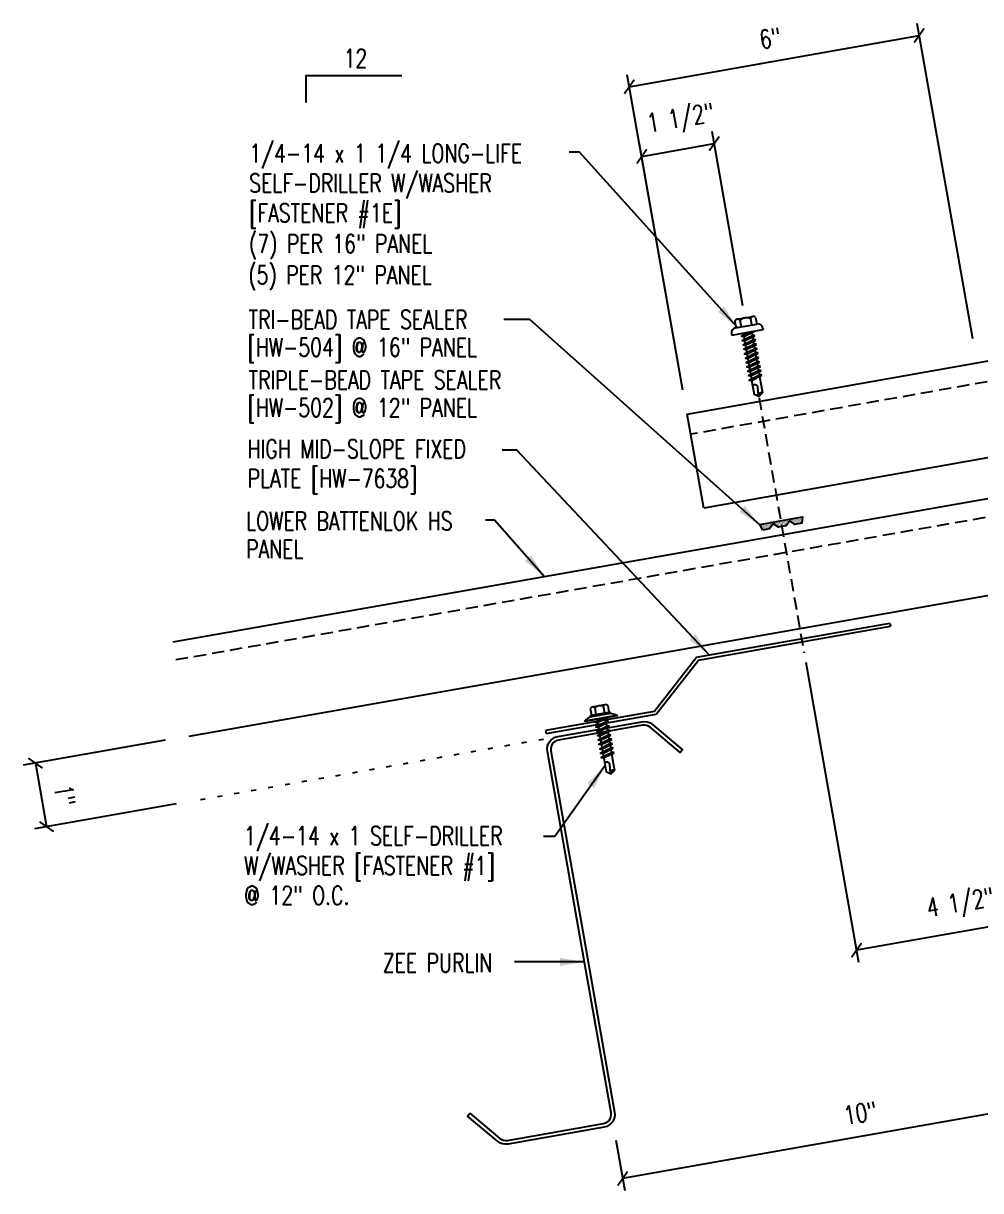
# Model space of a CAD drawing. Header units: inches. Extents: x -2.4 to 46.7, y 1.6 to 42.5.
# Drawn here: x -1.68 to 17.82, y 1.56 to 25.34 of the extents above; entities that cross this region are included whole.
import ezdxf
from ezdxf.enums import TextEntityAlignment as Align

# ---------------------------------------------------------------- set-up
doc = ezdxf.new("R2010")
doc.units = ezdxf.units.IN
doc.header["$MEASUREMENT"] = 0
for name, pattern in [('DASH2', [0.1875, 0.125, -0.0625]), ('DOT', [0.25, 0, -0.25]), ('HIDDEN2', [0.1875, 0.125, -0.0625])]:
    doc.linetypes.add(name, pattern=pattern)
for name, color, linetype in [('DIM', 2, 'Continuous'), ('FASTENER', 9, 'Continuous'), ('GRID', 9, 'Continuous'), ('MARK', 1, 'Continuous'), ('PANEL', 11, 'Continuous'), ('STLA', 10, 'Continuous'), ('TAPE', 8, 'Continuous'), ('TEXT', 2, 'Continuous')]:
    doc.layers.add(name, color=color, linetype=linetype)
doc.styles.add('TEXT', font='SIMPLEX', dxfattribs={"width": 0.75, "height": 6})
doc.styles.add('TEXT1', font='ROMANS.shx', dxfattribs={"width": 0.75, "height": 0.375})
doc.dimstyles.new('DETAIL', dxfattribs={"dimscale": 4, "dimtxt": 0.375, "dimasz": 0.0625, "dimexe": 0.0625, "dimexo": 0.125, "dimgap": 0.0625, "dimtad": 1, "dimdec": 4, "dimzin": 3, "dimdsep": 46, "dimlunit": 4, "dimtxsty": 'TEXT1', "dimblk": 'ARCHTICK', "dimcen": 0.0625, "dimclrd": 7, "dimclre": 7, "dimclrt": 2, "dimadec": 0, "dimazin": 0, "dimtfac": 0.59375, "dimtdec": 4, "dimtmove": 0, "dimatfit": 3, "dimfxl": 0, "dimfrac": 2, "dimtolj": 1, "dimtzin": 3, "dimarcsym": 0})
doc.dimstyles.new('DETAIL$7', dxfattribs={"dimscale": 4, "dimtxt": 6, "dimasz": 0.125, "dimexe": 0.0625, "dimexo": 0.125, "dimgap": 0.0625, "dimtad": 1, "dimdec": 5, "dimzin": 3, "dimdsep": 46, "dimlunit": 4, "dimtxsty": 'TEXT', "dimblk": 'ARCHTICK', "dimcen": 0.0625, "dimclrd": 7, "dimclre": 7, "dimclrt": 2, "dimadec": 0, "dimazin": 0, "dimtfac": 0.666667, "dimtdec": 5, "dimtmove": 0, "dimatfit": 3, "dimfxl": 0, "dimfrac": 2, "dimtolj": 1, "dimtzin": 3, "dimarcsym": 0})

# ---------------------------------------------------------------- blocks, each defined once
blk = doc.blocks.new('_ArchTick')
at = {"color": 0, "linetype": 'ByBlock', "const_width": 0.15}
blk.add_lwpolyline([(-0.5, -0.5), (0.5, 0.5)], dxfattribs=at)
blk = doc.blocks.new('*D9')
at = {"layer": 'DEFPOINTS', "color": 0}
for p in [(18.604, 13.595), (14.172, 12.814), (15.294, 6.453)]:
    blk.add_point(p, dxfattribs=at)
at = {"layer": 'DIM', "color": 7, "lineweight": -2}
for p, q in [((18.691, 13.103), (19.769, 6.988)), ((14.259, 12.321), (15.337, 6.207)), ((19.725, 7.235), (15.294, 6.453))]:
    blk.add_line(p, q, dxfattribs=at)
at = {"layer": 'DIM', "color": 7, "lineweight": -2, "xscale": 0.25, "yscale": 0.25, "zscale": 0.25}
for p, rotation in [((19.725, 7.235), 10.00000000000028), ((15.294, 6.453), 190.0000000000003)]:
    blk.add_blockref('_ArchTick', p, dxfattribs=dict(at, rotation=rotation))
at = {"layer": 'DIM', "color": 2, "insert": (17.416, 7.371), "char_height": 0.375, "attachment_point": 5, "rotation": 10, "style": 'TEXT1'}
blk.add_mtext('\\A1;4 1/2"', dxfattribs=at)
blk = doc.blocks.new('*D10')
at = {"layer": 'DEFPOINTS', "color": 0}
for p in [(16.571, 25.09), (17.753, 18.419), (11.845, 17.373)]:
    blk.add_point(p, dxfattribs=at)
at = {"layer": 'DIM', "color": 7, "lineweight": -2}
for p, q in [((17.666, 18.911), (16.528, 25.336)), ((10.663, 24.044), (16.571, 25.09)), ((11.758, 17.865), (10.62, 24.29))]:
    blk.add_line(p, q, dxfattribs=at)
at = {"layer": 'DIM', "color": 7, "lineweight": -2, "xscale": 0.25, "yscale": 0.25, "zscale": 0.25}
for p, rotation in [((16.571, 25.09), 10.04325831607526), ((10.663, 24.044), 190.0432583160753)]:
    blk.add_blockref('_ArchTick', p, dxfattribs=dict(at, rotation=rotation))
at = {"layer": 'DIM', "color": 2, "insert": (13.535, 25.033), "char_height": 0.375, "attachment_point": 5, "rotation": 10.0433, "style": 'TEXT1'}
blk.add_mtext('\\A1;6"', dxfattribs=at)
blk = doc.blocks.new('*D11')
at = {"layer": 'DEFPOINTS', "color": 0}
for p in [(1.698, 10.817), (1.926, 9.523), (-1.209, 8.97)]:
    blk.add_point(p, dxfattribs=at)
at = {"layer": 'DIM', "color": 7, "lineweight": -2}
for p, q in [((1.205, 10.73), (-1.684, 10.221)), ((-1.437, 10.264), (-1.209, 8.97)), ((1.434, 9.436), (-1.455, 8.927))]:
    blk.add_line(p, q, dxfattribs=at)
at = {"layer": 'DIM', "color": 7, "lineweight": -2, "xscale": 0.25, "yscale": 0.25, "zscale": 0.25}
for p, rotation in [((-1.437, 10.264), 99.99999999999892), ((-1.209, 8.97), 279.9999999999989)]:
    blk.add_blockref('_ArchTick', p, dxfattribs=dict(at, rotation=rotation))
at = {"layer": 'DIM', "color": 2, "insert": (-0.841, 9.608), "char_height": 0.375, "attachment_point": 5, "rotation": 280, "style": 'TEXT1'}
blk.add_mtext('\\A1;1"', dxfattribs=at)
blk = doc.blocks.new('*X2')
at = {"color": 0}
for p, q in [((-0.434, 0.135), (-0.434, 0.135)), ((-0.434, 0.123), (-0.434, 0.123)), ((-0.422, 0.141), (-0.422, 0.141)), ((-0.422, 0.129), (-0.422, 0.129)), ((-0.422, 0.117), (-0.422, 0.117)), ((-0.422, 0.105), (-0.422, 0.105)), ((-0.422, 0.094), (-0.422, 0.094)), ((-0.422, 0.082), (-0.422, 0.082)), ((-0.41, 0.135), (-0.41, 0.135)), ((-0.41, 0.123), (-0.41, 0.123)), ((-0.41, 0.111), (-0.41, 0.111)), ((-0.41, 0.1), (-0.41, 0.1)), ((-0.41, 0.088), (-0.41, 0.088)), ((-0.41, 0.076), (-0.41, 0.076)), ((-0.41, 0.064), (-0.41, 0.064)), ((-0.41, 0.053), (-0.41, 0.053)), ((-0.41, 0.041), (-0.41, 0.041)), ((-0.398, 0.141), (-0.398, 0.141)), ((-0.398, 0.129), (-0.398, 0.129)), ((-0.398, 0.117), (-0.398, 0.117)), ((-0.398, 0.105), (-0.398, 0.105)), ((-0.398, 0.094), (-0.398, 0.094)), ((-0.398, 0.082), (-0.398, 0.082)), ((-0.398, 0.07), (-0.398, 0.07)), ((-0.398, 0.059), (-0.398, 0.059)), ((-0.398, 0.047), (-0.398, 0.047)), ((-0.398, 0.035), (-0.398, 0.035)), ((-0.398, 0.023), (-0.398, 0.023)), ((-0.387, 0.135), (-0.387, 0.135)), ((-0.387, 0.123), (-0.387, 0.123)), ((-0.387, 0.111), (-0.387, 0.111)), ((-0.387, 0.1), (-0.387, 0.1)), ((-0.387, 0.088), (-0.387, 0.088)), ((-0.387, 0.076), (-0.387, 0.076)), ((-0.387, 0.064), (-0.387, 0.064)), ((-0.387, 0.053), (-0.387, 0.053)), ((-0.387, 0.041), (-0.387, 0.041)), ((-0.387, 0.029), (-0.387, 0.029)), ((-0.375, 0.141), (-0.375, 0.141)), ((-0.375, 0.129), (-0.375, 0.129)), ((-0.375, 0.117), (-0.375, 0.117)), ((-0.375, 0.105), (-0.375, 0.105)), ((-0.375, 0.094), (-0.375, 0.094)), ((-0.375, 0.082), (-0.375, 0.082)), ((-0.375, 0.07), (-0.375, 0.07)), ((-0.375, 0.059), (-0.375, 0.059)), ((-0.375, 0.047), (-0.375, 0.047)), ((-0.375, 0.035), (-0.375, 0.035)), ((-0.375, 0.023), (-0.375, 0.023)), ((-0.363, 0.135), (-0.363, 0.135)), ((-0.363, 0.123), (-0.363, 0.123)), ((-0.363, 0.111), (-0.363, 0.111)), ((-0.363, 0.1), (-0.363, 0.1)), ((-0.363, 0.088), (-0.363, 0.088)), ((-0.363, 0.076), (-0.363, 0.076)), ((-0.363, 0.064), (-0.363, 0.064)), ((-0.363, 0.053), (-0.363, 0.053)), ((-0.363, 0.041), (-0.363, 0.041)), ((-0.363, 0.029), (-0.363, 0.029)), ((-0.352, 0.141), (-0.352, 0.141)), ((-0.352, 0.129), (-0.352, 0.129)), ((-0.352, 0.117), (-0.352, 0.117)), ((-0.352, 0.105), (-0.352, 0.105)), ((-0.352, 0.094), (-0.352, 0.094)), ((-0.352, 0.082), (-0.352, 0.082)), ((-0.352, 0.07), (-0.352, 0.07)), ((-0.352, 0.059), (-0.352, 0.059)), ((-0.352, 0.047), (-0.352, 0.047)), ((-0.352, 0.035), (-0.352, 0.035)), ((-0.352, 0.023), (-0.352, 0.023)), ((-0.34, 0.135), (-0.34, 0.135)), ((-0.34, 0.123), (-0.34, 0.123)), ((-0.34, 0.111), (-0.34, 0.111)), ((-0.34, 0.1), (-0.34, 0.1)), ((-0.34, 0.088), (-0.34, 0.088)), ((-0.34, 0.076), (-0.34, 0.076)), ((-0.34, 0.064), (-0.34, 0.064)), ((-0.34, 0.053), (-0.34, 0.053)), ((-0.34, 0.041), (-0.34, 0.041)), ((-0.34, 0.029), (-0.34, 0.029)), ((-0.328, 0.141), (-0.328, 0.141)), ((-0.328, 0.129), (-0.328, 0.129)), ((-0.328, 0.117), (-0.328, 0.117)), ((-0.328, 0.105), (-0.328, 0.105)), ((-0.328, 0.094), (-0.328, 0.094)), ((-0.328, 0.082), (-0.328, 0.082)), ((-0.328, 0.07), (-0.328, 0.07)), ((-0.328, 0.059), (-0.328, 0.059)), ((-0.328, 0.047), (-0.328, 0.047)), ((-0.328, 0.035), (-0.328, 0.035)), ((-0.328, 0.023), (-0.328, 0.023)), ((-0.316, 0.135), (-0.316, 0.135)), ((-0.316, 0.123), (-0.316, 0.123)), ((-0.316, 0.111), (-0.316, 0.111)), ((-0.316, 0.1), (-0.316, 0.1)), ((-0.316, 0.088), (-0.316, 0.088)), ((-0.316, 0.076), (-0.316, 0.076)), ((-0.316, 0.064), (-0.316, 0.064)), ((-0.316, 0.053), (-0.316, 0.053)), ((-0.316, 0.041), (-0.316, 0.041)), ((-0.316, 0.029), (-0.316, 0.029)), ((-0.305, 0.141), (-0.305, 0.141)), ((-0.305, 0.129), (-0.305, 0.129)), ((-0.305, 0.117), (-0.305, 0.117)), ((-0.305, 0.105), (-0.305, 0.105)), ((-0.305, 0.094), (-0.305, 0.094)), ((-0.305, 0.082), (-0.305, 0.082)), ((-0.305, 0.07), (-0.305, 0.07)), ((-0.305, 0.059), (-0.305, 0.059)), ((-0.305, 0.047), (-0.305, 0.047)), ((-0.305, 0.035), (-0.305, 0.035)), ((-0.305, 0.023), (-0.305, 0.023)), ((-0.293, 0.135), (-0.293, 0.135)), ((-0.293, 0.123), (-0.293, 0.123)), ((-0.293, 0.111), (-0.293, 0.111)), ((-0.293, 0.1), (-0.293, 0.1)), ((-0.293, 0.088), (-0.293, 0.088)), ((-0.293, 0.076), (-0.293, 0.076)), ((-0.293, 0.064), (-0.293, 0.064)), ((-0.293, 0.053), (-0.293, 0.053)), ((-0.293, 0.041), (-0.293, 0.041)), ((-0.293, 0.029), (-0.293, 0.029)), ((-0.281, 0.141), (-0.281, 0.141)), ((-0.281, 0.129), (-0.281, 0.129)), ((-0.281, 0.117), (-0.281, 0.117)), ((-0.281, 0.105), (-0.281, 0.105)), ((-0.281, 0.094), (-0.281, 0.094)), ((-0.281, 0.082), (-0.281, 0.082)), ((-0.281, 0.07), (-0.281, 0.07)), ((-0.281, 0.059), (-0.281, 0.059)), ((-0.281, 0.047), (-0.281, 0.047)), ((-0.281, 0.035), (-0.281, 0.035)), ((-0.281, 0.023), (-0.281, 0.023)), ((-0.27, 0.135), (-0.27, 0.135)), ((-0.27, 0.123), (-0.27, 0.123)), ((-0.27, 0.111), (-0.27, 0.111)), ((-0.27, 0.1), (-0.27, 0.1)), ((-0.27, 0.088), (-0.27, 0.088)), ((-0.27, 0.076), (-0.27, 0.076)), ((-0.27, 0.064), (-0.27, 0.064)), ((-0.27, 0.053), (-0.27, 0.053)), ((-0.27, 0.041), (-0.27, 0.041)), ((-0.27, 0.029), (-0.27, 0.029)), ((-0.258, 0.141), (-0.258, 0.141)), ((-0.258, 0.129), (-0.258, 0.129)), ((-0.258, 0.117), (-0.258, 0.117)), ((-0.258, 0.105), (-0.258, 0.105)), ((-0.258, 0.094), (-0.258, 0.094)), ((-0.258, 0.082), (-0.258, 0.082)), ((-0.258, 0.07), (-0.258, 0.07)), ((-0.258, 0.059), (-0.258, 0.059)), ((-0.258, 0.047), (-0.258, 0.047)), ((-0.258, 0.035), (-0.258, 0.035)), ((-0.258, 0.023), (-0.258, 0.023)), ((-0.246, 0.135), (-0.246, 0.135)), ((-0.246, 0.123), (-0.246, 0.123)), ((-0.246, 0.111), (-0.246, 0.111)), ((-0.246, 0.1), (-0.246, 0.1)), ((-0.246, 0.088), (-0.246, 0.088)), ((-0.246, 0.076), (-0.246, 0.076)), ((-0.246, 0.064), (-0.246, 0.064)), ((-0.246, 0.053), (-0.246, 0.053)), ((-0.246, 0.041), (-0.246, 0.041)), ((-0.234, 0.141), (-0.234, 0.141)), ((-0.234, 0.129), (-0.234, 0.129)), ((-0.234, 0.117), (-0.234, 0.117)), ((-0.234, 0.105), (-0.234, 0.105)), ((-0.234, 0.094), (-0.234, 0.094)), ((-0.234, 0.082), (-0.234, 0.082)), ((-0.234, 0.07), (-0.234, 0.07)), ((-0.234, 0.059), (-0.234, 0.059)), ((-0.234, 0.047), (-0.234, 0.047)), ((-0.223, 0.135), (-0.223, 0.135)), ((-0.223, 0.123), (-0.223, 0.123)), ((-0.223, 0.111), (-0.223, 0.111)), ((-0.223, 0.1), (-0.223, 0.1)), ((-0.223, 0.088), (-0.223, 0.088)), ((-0.223, 0.076), (-0.223, 0.076)), ((-0.223, 0.064), (-0.223, 0.064)), ((-0.211, 0.141), (-0.211, 0.141)), ((-0.211, 0.129), (-0.211, 0.129)), ((-0.211, 0.117), (-0.211, 0.117)), ((-0.211, 0.105), (-0.211, 0.105)), ((-0.211, 0.094), (-0.211, 0.094)), ((-0.211, 0.082), (-0.211, 0.082)), ((-0.211, 0.07), (-0.211, 0.07)), ((-0.199, 0.135), (-0.199, 0.135)), ((-0.199, 0.123), (-0.199, 0.123)), ((-0.199, 0.111), (-0.199, 0.111)), ((-0.199, 0.1), (-0.199, 0.1)), ((-0.199, 0.088), (-0.199, 0.088)), ((-0.188, 0.141), (-0.188, 0.141)), ((-0.188, 0.129), (-0.188, 0.129)), ((-0.188, 0.117), (-0.188, 0.117)), ((-0.188, 0.105), (-0.188, 0.105)), ((-0.188, 0.094), (-0.188, 0.094)), ((-0.176, 0.135), (-0.176, 0.135)), ((-0.176, 0.123), (-0.176, 0.123)), ((-0.176, 0.111), (-0.176, 0.111)), ((-0.164, 0.141), (-0.164, 0.141)), ((-0.164, 0.129), (-0.164, 0.129)), ((-0.164, 0.117), (-0.164, 0.117)), ((-0.164, 0.105), (-0.164, 0.105)), ((-0.152, 0.135), (-0.152, 0.135)), ((-0.152, 0.123), (-0.152, 0.123)), ((-0.152, 0.111), (-0.152, 0.111)), ((-0.152, 0.1), (-0.152, 0.1)), ((-0.141, 0.141), (-0.141, 0.141)), ((-0.141, 0.129), (-0.141, 0.129)), ((-0.141, 0.117), (-0.141, 0.117)), ((-0.141, 0.105), (-0.141, 0.105)), ((-0.141, 0.094), (-0.141, 0.094)), ((-0.141, 0.082), (-0.141, 0.082)), ((-0.129, 0.135), (-0.129, 0.135)), ((-0.129, 0.123), (-0.129, 0.123)), ((-0.129, 0.111), (-0.129, 0.111)), ((-0.129, 0.1), (-0.129, 0.1)), ((-0.129, 0.088), (-0.129, 0.088)), ((-0.129, 0.076), (-0.129, 0.076)), ((-0.117, 0.141), (-0.117, 0.141)), ((-0.117, 0.129), (-0.117, 0.129)), ((-0.117, 0.117), (-0.117, 0.117)), ((-0.117, 0.105), (-0.117, 0.105)), ((-0.117, 0.094), (-0.117, 0.094)), ((-0.117, 0.082), (-0.117, 0.082)), ((-0.117, 0.07), (-0.117, 0.07)), ((-0.117, 0.059), (-0.117, 0.059)), ((-0.105, 0.135), (-0.105, 0.135)), ((-0.105, 0.123), (-0.105, 0.123)), ((-0.105, 0.111), (-0.105, 0.111)), ((-0.105, 0.1), (-0.105, 0.1)), ((-0.105, 0.088), (-0.105, 0.088)), ((-0.105, 0.076), (-0.105, 0.076)), ((-0.105, 0.064), (-0.105, 0.064)), ((-0.105, 0.053), (-0.105, 0.053)), ((-0.094, 0.141), (-0.094, 0.141)), ((-0.094, 0.129), (-0.094, 0.129)), ((-0.094, 0.117), (-0.094, 0.117)), ((-0.094, 0.105), (-0.094, 0.105)), ((-0.094, 0.094), (-0.094, 0.094)), ((-0.094, 0.082), (-0.094, 0.082)), ((-0.094, 0.07), (-0.094, 0.07)), ((-0.094, 0.059), (-0.094, 0.059)), ((-0.094, 0.047), (-0.094, 0.047)), ((-0.094, 0.035), (-0.094, 0.035)), ((-0.082, 0.135), (-0.082, 0.135)), ((-0.082, 0.123), (-0.082, 0.123)), ((-0.082, 0.111), (-0.082, 0.111)), ((-0.082, 0.1), (-0.082, 0.1)), ((-0.082, 0.088), (-0.082, 0.088)), ((-0.082, 0.076), (-0.082, 0.076)), ((-0.082, 0.064), (-0.082, 0.064)), ((-0.082, 0.053), (-0.082, 0.053)), ((-0.082, 0.041), (-0.082, 0.041)), ((-0.082, 0.029), (-0.082, 0.029)), ((-0.07, 0.141), (-0.07, 0.141)), ((-0.07, 0.129), (-0.07, 0.129)), ((-0.07, 0.117), (-0.07, 0.117)), ((-0.07, 0.105), (-0.07, 0.105)), ((-0.07, 0.094), (-0.07, 0.094)), ((-0.07, 0.082), (-0.07, 0.082)), ((-0.07, 0.07), (-0.07, 0.07)), ((-0.07, 0.059), (-0.07, 0.059)), ((-0.07, 0.047), (-0.07, 0.047)), ((-0.07, 0.035), (-0.07, 0.035)), ((-0.07, 0.023), (-0.07, 0.023)), ((-0.059, 0.135), (-0.059, 0.135)), ((-0.059, 0.123), (-0.059, 0.123)), ((-0.059, 0.111), (-0.059, 0.111)), ((-0.059, 0.1), (-0.059, 0.1)), ((-0.059, 0.088), (-0.059, 0.088)), ((-0.059, 0.076), (-0.059, 0.076)), ((-0.059, 0.064), (-0.059, 0.064)), ((-0.059, 0.053), (-0.059, 0.053)), ((-0.059, 0.041), (-0.059, 0.041)), ((-0.059, 0.029), (-0.059, 0.029)), ((-0.047, 0.141), (-0.047, 0.141)), ((-0.047, 0.129), (-0.047, 0.129)), ((-0.047, 0.117), (-0.047, 0.117)), ((-0.047, 0.105), (-0.047, 0.105)), ((-0.047, 0.094), (-0.047, 0.094)), ((-0.047, 0.082), (-0.047, 0.082)), ((-0.047, 0.07), (-0.047, 0.07)), ((-0.047, 0.059), (-0.047, 0.059)), ((-0.047, 0.047), (-0.047, 0.047)), ((-0.047, 0.035), (-0.047, 0.035)), ((-0.047, 0.023), (-0.047, 0.023)), ((-0.035, 0.135), (-0.035, 0.135)), ((-0.035, 0.123), (-0.035, 0.123)), ((-0.035, 0.111), (-0.035, 0.111)), ((-0.035, 0.1), (-0.035, 0.1)), ((-0.035, 0.088), (-0.035, 0.088)), ((-0.035, 0.076), (-0.035, 0.076)), ((-0.035, 0.064), (-0.035, 0.064)), ((-0.035, 0.053), (-0.035, 0.053)), ((-0.035, 0.041), (-0.035, 0.041)), ((-0.035, 0.029), (-0.035, 0.029)), ((-0.023, 0.141), (-0.023, 0.141)), ((-0.023, 0.129), (-0.023, 0.129)), ((-0.023, 0.117), (-0.023, 0.117)), ((-0.023, 0.105), (-0.023, 0.105)), ((-0.023, 0.094), (-0.023, 0.094)), ((-0.023, 0.082), (-0.023, 0.082)), ((-0.023, 0.07), (-0.023, 0.07)), ((-0.023, 0.059), (-0.023, 0.059)), ((-0.023, 0.047), (-0.023, 0.047)), ((-0.023, 0.035), (-0.023, 0.035)), ((-0.023, 0.023), (-0.023, 0.023)), ((-0.012, 0.135), (-0.012, 0.135)), ((-0.012, 0.123), (-0.012, 0.123)), ((-0.012, 0.111), (-0.012, 0.111)), ((-0.012, 0.1), (-0.012, 0.1)), ((-0.012, 0.088), (-0.012, 0.088)), ((-0.012, 0.076), (-0.012, 0.076)), ((-0.012, 0.064), (-0.012, 0.064)), ((-0.012, 0.053), (-0.012, 0.053)), ((-0.012, 0.041), (-0.012, 0.041)), ((-0.012, 0.029), (-0.012, 0.029)), ((0, 0.141), (0, 0.141)), ((0, 0.129), (0, 0.129)), ((0, 0.117), (0, 0.117)), ((0, 0.105), (0, 0.105)), ((0, 0.094), (0, 0.094)), ((0, 0.082), (0, 0.082)), ((0, 0.07), (0, 0.07)), ((0, 0.059), (0, 0.059)), ((0, 0.047), (0, 0.047)), ((0, 0.035), (0, 0.035)), ((0, 0.023), (0, 0.023)), ((0.012, 0.135), (0.012, 0.135)), ((0.012, 0.123), (0.012, 0.123)), ((0.012, 0.111), (0.012, 0.111)), ((0.012, 0.1), (0.012, 0.1)), ((0.012, 0.088), (0.012, 0.088)), ((0.012, 0.076), (0.012, 0.076)), ((0.012, 0.064), (0.012, 0.064)), ((0.012, 0.053), (0.012, 0.053)), ((0.012, 0.041), (0.012, 0.041)), ((0.012, 0.029), (0.012, 0.029)), ((0.023, 0.141), (0.023, 0.141)), ((0.023, 0.129), (0.023, 0.129)), ((0.023, 0.117), (0.023, 0.117)), ((0.023, 0.105), (0.023, 0.105)), ((0.023, 0.094), (0.023, 0.094)), ((0.023, 0.082), (0.023, 0.082)), ((0.023, 0.07), (0.023, 0.07)), ((0.023, 0.059), (0.023, 0.059)), ((0.023, 0.047), (0.023, 0.047)), ((0.023, 0.035), (0.023, 0.035)), ((0.023, 0.023), (0.023, 0.023)), ((0.035, 0.135), (0.035, 0.135)), ((0.035, 0.123), (0.035, 0.123)), ((0.035, 0.111), (0.035, 0.111)), ((0.035, 0.1), (0.035, 0.1)), ((0.035, 0.088), (0.035, 0.088)), ((0.035, 0.076), (0.035, 0.076)), ((0.035, 0.064), (0.035, 0.064)), ((0.035, 0.053), (0.035, 0.053)), ((0.035, 0.041), (0.035, 0.041)), ((0.035, 0.029), (0.035, 0.029)), ((0.047, 0.141), (0.047, 0.141)), ((0.047, 0.129), (0.047, 0.129)), ((0.047, 0.117), (0.047, 0.117)), ((0.047, 0.105), (0.047, 0.105)), ((0.047, 0.094), (0.047, 0.094)), ((0.047, 0.082), (0.047, 0.082)), ((0.047, 0.07), (0.047, 0.07)), ((0.047, 0.059), (0.047, 0.059)), ((0.047, 0.047), (0.047, 0.047)), ((0.047, 0.035), (0.047, 0.035)), ((0.047, 0.023), (0.047, 0.023)), ((0.059, 0.135), (0.059, 0.135)), ((0.059, 0.123), (0.059, 0.123)), ((0.059, 0.111), (0.059, 0.111)), ((0.059, 0.1), (0.059, 0.1)), ((0.059, 0.088), (0.059, 0.088)), ((0.059, 0.076), (0.059, 0.076)), ((0.059, 0.064), (0.059, 0.064)), ((0.059, 0.053), (0.059, 0.053)), ((0.059, 0.041), (0.059, 0.041)), ((0.059, 0.029), (0.059, 0.029)), ((0.07, 0.141), (0.07, 0.141)), ((0.07, 0.129), (0.07, 0.129)), ((0.07, 0.117), (0.07, 0.117)), ((0.07, 0.105), (0.07, 0.105)), ((0.07, 0.094), (0.07, 0.094)), ((0.07, 0.082), (0.07, 0.082)), ((0.07, 0.07), (0.07, 0.07)), ((0.07, 0.059), (0.07, 0.059)), ((0.07, 0.047), (0.07, 0.047)), ((0.07, 0.035), (0.07, 0.035)), ((0.07, 0.023), (0.07, 0.023)), ((0.082, 0.135), (0.082, 0.135)), ((0.082, 0.123), (0.082, 0.123)), ((0.082, 0.111), (0.082, 0.111)), ((0.082, 0.1), (0.082, 0.1)), ((0.082, 0.088), (0.082, 0.088)), ((0.082, 0.076), (0.082, 0.076)), ((0.082, 0.064), (0.082, 0.064)), ((0.082, 0.053), (0.082, 0.053)), ((0.082, 0.041), (0.082, 0.041)), ((0.082, 0.029), (0.082, 0.029)), ((0.094, 0.141), (0.094, 0.141)), ((0.094, 0.129), (0.094, 0.129)), ((0.094, 0.117), (0.094, 0.117)), ((0.094, 0.105), (0.094, 0.105)), ((0.094, 0.094), (0.094, 0.094)), ((0.094, 0.082), (0.094, 0.082)), ((0.094, 0.07), (0.094, 0.07)), ((0.094, 0.059), (0.094, 0.059)), ((0.094, 0.047), (0.094, 0.047)), ((0.094, 0.035), (0.094, 0.035)), ((0.105, 0.135), (0.105, 0.135)), ((0.105, 0.123), (0.105, 0.123)), ((0.105, 0.111), (0.105, 0.111)), ((0.105, 0.1), (0.105, 0.1)), ((0.105, 0.088), (0.105, 0.088)), ((0.105, 0.076), (0.105, 0.076)), ((0.105, 0.064), (0.105, 0.064)), ((0.105, 0.053), (0.105, 0.053)), ((0.117, 0.141), (0.117, 0.141)), ((0.117, 0.129), (0.117, 0.129)), ((0.117, 0.117), (0.117, 0.117)), ((0.117, 0.105), (0.117, 0.105)), ((0.117, 0.094), (0.117, 0.094)), ((0.117, 0.082), (0.117, 0.082)), ((0.117, 0.07), (0.117, 0.07)), ((0.117, 0.059), (0.117, 0.059)), ((0.129, 0.135), (0.129, 0.135)), ((0.129, 0.123), (0.129, 0.123)), ((0.129, 0.111), (0.129, 0.111)), ((0.129, 0.1), (0.129, 0.1)), ((0.129, 0.088), (0.129, 0.088)), ((0.129, 0.076), (0.129, 0.076)), ((0.141, 0.141), (0.141, 0.141)), ((0.141, 0.129), (0.141, 0.129)), ((0.141, 0.117), (0.141, 0.117)), ((0.141, 0.105), (0.141, 0.105)), ((0.141, 0.094), (0.141, 0.094)), ((0.141, 0.082), (0.141, 0.082)), ((0.152, 0.135), (0.152, 0.135)), ((0.152, 0.123), (0.152, 0.123)), ((0.152, 0.111), (0.152, 0.111)), ((0.152, 0.1), (0.152, 0.1)), ((0.164, 0.141), (0.164, 0.141)), ((0.164, 0.129), (0.164, 0.129)), ((0.164, 0.117), (0.164, 0.117)), ((0.164, 0.105), (0.164, 0.105)), ((0.176, 0.135), (0.176, 0.135)), ((0.176, 0.123), (0.176, 0.123)), ((0.176, 0.111), (0.176, 0.111)), ((0.188, 0.141), (0.188, 0.141)), ((0.188, 0.129), (0.188, 0.129)), ((0.188, 0.117), (0.188, 0.117)), ((0.188, 0.105), (0.188, 0.105)), ((0.188, 0.094), (0.188, 0.094)), ((0.199, 0.135), (0.199, 0.135)), ((0.199, 0.123), (0.199, 0.123)), ((0.199, 0.111), (0.199, 0.111)), ((0.199, 0.1), (0.199, 0.1)), ((0.199, 0.088), (0.199, 0.088)), ((0.211, 0.141), (0.211, 0.141)), ((0.211, 0.129), (0.211, 0.129)), ((0.211, 0.117), (0.211, 0.117)), ((0.211, 0.105), (0.211, 0.105)), ((0.211, 0.094), (0.211, 0.094)), ((0.211, 0.082), (0.211, 0.082)), ((0.211, 0.07), (0.211, 0.07)), ((0.223, 0.135), (0.223, 0.135)), ((0.223, 0.123), (0.223, 0.123)), ((0.223, 0.111), (0.223, 0.111)), ((0.223, 0.1), (0.223, 0.1)), ((0.223, 0.088), (0.223, 0.088)), ((0.223, 0.076), (0.223, 0.076)), ((0.223, 0.064), (0.223, 0.064)), ((0.234, 0.141), (0.234, 0.141)), ((0.234, 0.129), (0.234, 0.129)), ((0.234, 0.117), (0.234, 0.117)), ((0.234, 0.105), (0.234, 0.105)), ((0.234, 0.094), (0.234, 0.094)), ((0.234, 0.082), (0.234, 0.082)), ((0.234, 0.07), (0.234, 0.07)), ((0.234, 0.059), (0.234, 0.059)), ((0.234, 0.047), (0.234, 0.047)), ((0.246, 0.135), (0.246, 0.135)), ((0.246, 0.123), (0.246, 0.123)), ((0.246, 0.111), (0.246, 0.111)), ((0.246, 0.1), (0.246, 0.1)), ((0.246, 0.088), (0.246, 0.088)), ((0.246, 0.076), (0.246, 0.076)), ((0.246, 0.064), (0.246, 0.064)), ((0.246, 0.053), (0.246, 0.053)), ((0.246, 0.041), (0.246, 0.041)), ((0.258, 0.141), (0.258, 0.141)), ((0.258, 0.129), (0.258, 0.129)), ((0.258, 0.117), (0.258, 0.117)), ((0.258, 0.105), (0.258, 0.105)), ((0.258, 0.094), (0.258, 0.094)), ((0.258, 0.082), (0.258, 0.082)), ((0.258, 0.07), (0.258, 0.07)), ((0.258, 0.059), (0.258, 0.059)), ((0.258, 0.047), (0.258, 0.047)), ((0.258, 0.035), (0.258, 0.035)), ((0.258, 0.023), (0.258, 0.023)), ((0.27, 0.135), (0.27, 0.135)), ((0.27, 0.123), (0.27, 0.123)), ((0.27, 0.111), (0.27, 0.111)), ((0.27, 0.1), (0.27, 0.1)), ((0.27, 0.088), (0.27, 0.088)), ((0.27, 0.076), (0.27, 0.076)), ((0.27, 0.064), (0.27, 0.064)), ((0.27, 0.053), (0.27, 0.053)), ((0.27, 0.041), (0.27, 0.041)), ((0.27, 0.029), (0.27, 0.029)), ((0.281, 0.141), (0.281, 0.141)), ((0.281, 0.129), (0.281, 0.129)), ((0.281, 0.117), (0.281, 0.117)), ((0.281, 0.105), (0.281, 0.105)), ((0.281, 0.094), (0.281, 0.094)), ((0.281, 0.082), (0.281, 0.082)), ((0.281, 0.07), (0.281, 0.07)), ((0.281, 0.059), (0.281, 0.059)), ((0.281, 0.047), (0.281, 0.047)), ((0.281, 0.035), (0.281, 0.035)), ((0.281, 0.023), (0.281, 0.023)), ((0.293, 0.135), (0.293, 0.135)), ((0.293, 0.123), (0.293, 0.123)), ((0.293, 0.111), (0.293, 0.111)), ((0.293, 0.1), (0.293, 0.1)), ((0.293, 0.088), (0.293, 0.088)), ((0.293, 0.076), (0.293, 0.076)), ((0.293, 0.064), (0.293, 0.064)), ((0.293, 0.053), (0.293, 0.053)), ((0.293, 0.041), (0.293, 0.041)), ((0.293, 0.029), (0.293, 0.029)), ((0.305, 0.141), (0.305, 0.141)), ((0.305, 0.129), (0.305, 0.129)), ((0.305, 0.117), (0.305, 0.117)), ((0.305, 0.105), (0.305, 0.105)), ((0.305, 0.094), (0.305, 0.094)), ((0.305, 0.082), (0.305, 0.082)), ((0.305, 0.07), (0.305, 0.07)), ((0.305, 0.059), (0.305, 0.059)), ((0.305, 0.047), (0.305, 0.047)), ((0.305, 0.035), (0.305, 0.035)), ((0.305, 0.023), (0.305, 0.023)), ((0.316, 0.135), (0.316, 0.135)), ((0.316, 0.123), (0.316, 0.123)), ((0.316, 0.111), (0.316, 0.111)), ((0.316, 0.1), (0.316, 0.1)), ((0.316, 0.088), (0.316, 0.088)), ((0.316, 0.076), (0.316, 0.076)), ((0.316, 0.064), (0.316, 0.064)), ((0.316, 0.053), (0.316, 0.053)), ((0.316, 0.041), (0.316, 0.041)), ((0.316, 0.029), (0.316, 0.029)), ((0.328, 0.141), (0.328, 0.141)), ((0.328, 0.129), (0.328, 0.129)), ((0.328, 0.117), (0.328, 0.117)), ((0.328, 0.105), (0.328, 0.105)), ((0.328, 0.094), (0.328, 0.094)), ((0.328, 0.082), (0.328, 0.082)), ((0.328, 0.07), (0.328, 0.07)), ((0.328, 0.059), (0.328, 0.059)), ((0.328, 0.047), (0.328, 0.047)), ((0.328, 0.035), (0.328, 0.035)), ((0.328, 0.023), (0.328, 0.023)), ((0.34, 0.135), (0.34, 0.135)), ((0.34, 0.123), (0.34, 0.123)), ((0.34, 0.111), (0.34, 0.111)), ((0.34, 0.1), (0.34, 0.1)), ((0.34, 0.088), (0.34, 0.088)), ((0.34, 0.076), (0.34, 0.076)), ((0.34, 0.064), (0.34, 0.064)), ((0.34, 0.053), (0.34, 0.053)), ((0.34, 0.041), (0.34, 0.041)), ((0.34, 0.029), (0.34, 0.029)), ((0.352, 0.141), (0.352, 0.141)), ((0.352, 0.129), (0.352, 0.129)), ((0.352, 0.117), (0.352, 0.117)), ((0.352, 0.105), (0.352, 0.105)), ((0.352, 0.094), (0.352, 0.094)), ((0.352, 0.082), (0.352, 0.082)), ((0.352, 0.07), (0.352, 0.07)), ((0.352, 0.059), (0.352, 0.059)), ((0.352, 0.047), (0.352, 0.047)), ((0.352, 0.035), (0.352, 0.035)), ((0.352, 0.023), (0.352, 0.023)), ((0.363, 0.135), (0.363, 0.135)), ((0.363, 0.123), (0.363, 0.123)), ((0.363, 0.111), (0.363, 0.111)), ((0.363, 0.1), (0.363, 0.1)), ((0.363, 0.088), (0.363, 0.088)), ((0.363, 0.076), (0.363, 0.076)), ((0.363, 0.064), (0.363, 0.064)), ((0.363, 0.053), (0.363, 0.053)), ((0.363, 0.041), (0.363, 0.041)), ((0.363, 0.029), (0.363, 0.029)), ((0.375, 0.141), (0.375, 0.141)), ((0.375, 0.129), (0.375, 0.129)), ((0.375, 0.117), (0.375, 0.117)), ((0.375, 0.105), (0.375, 0.105)), ((0.375, 0.094), (0.375, 0.094)), ((0.375, 0.082), (0.375, 0.082)), ((0.375, 0.07), (0.375, 0.07)), ((0.375, 0.059), (0.375, 0.059)), ((0.375, 0.047), (0.375, 0.047)), ((0.375, 0.035), (0.375, 0.035)), ((0.375, 0.023), (0.375, 0.023)), ((0.387, 0.135), (0.387, 0.135)), ((0.387, 0.123), (0.387, 0.123)), ((0.387, 0.111), (0.387, 0.111)), ((0.387, 0.1), (0.387, 0.1)), ((0.387, 0.088), (0.387, 0.088)), ((0.387, 0.076), (0.387, 0.076)), ((0.387, 0.064), (0.387, 0.064)), ((0.387, 0.053), (0.387, 0.053)), ((0.387, 0.041), (0.387, 0.041)), ((0.387, 0.029), (0.387, 0.029)), ((0.398, 0.141), (0.398, 0.141)), ((0.398, 0.129), (0.398, 0.129)), ((0.398, 0.117), (0.398, 0.117)), ((0.398, 0.105), (0.398, 0.105)), ((0.398, 0.094), (0.398, 0.094)), ((0.398, 0.082), (0.398, 0.082)), ((0.398, 0.07), (0.398, 0.07)), ((0.398, 0.059), (0.398, 0.059)), ((0.398, 0.047), (0.398, 0.047)), ((0.398, 0.035), (0.398, 0.035)), ((0.398, 0.023), (0.398, 0.023)), ((0.41, 0.135), (0.41, 0.135)), ((0.41, 0.123), (0.41, 0.123)), ((0.41, 0.111), (0.41, 0.111)), ((0.41, 0.1), (0.41, 0.1)), ((0.41, 0.088), (0.41, 0.088)), ((0.41, 0.076), (0.41, 0.076)), ((0.41, 0.064), (0.41, 0.064)), ((0.41, 0.053), (0.41, 0.053)), ((0.41, 0.041), (0.41, 0.041)), ((0.422, 0.141), (0.422, 0.141)), ((0.422, 0.129), (0.422, 0.129)), ((0.422, 0.117), (0.422, 0.117)), ((0.422, 0.105), (0.422, 0.105)), ((0.422, 0.094), (0.422, 0.094)), ((0.422, 0.082), (0.422, 0.082)), ((0.434, 0.135), (0.434, 0.135)), ((0.434, 0.123), (0.434, 0.123))]:
    blk.add_line(p, q, dxfattribs=at)
blk = doc.blocks.new('TRIBEAD')
at = {"layer": 'TAPE', "color": 9}
blk.add_lwpolyline([(-0.403, 0.018), (-0.442, 0.141), (0.442, 0.141), (0.403, 0.018), (0.26, 0.018), (0.17, 0.109), (0.079, 0.018), (0, 0.018), (-0.079, 0.018), (-0.17, 0.109), (-0.26, 0.018)], close=True, dxfattribs=at)
at = {"layer": 'TAPE', "color": 251}
blk.add_blockref('*X2', (0, 0), dxfattribs=at)
blk = doc.blocks.new('FZ7')
at = {"layer": 'FASTENER'}
for p, q in [((-0.215, 0.305), (-0.215, 0.171)), ((-0.161, 0.337), (0.161, 0.337)), ((-0.107, 0.305), (-0.107, 0.171)), ((0.107, 0.305), (0.107, 0.171)), ((0.215, 0.305), (0.215, 0.171)), ((-0.324, 0.071), (-0.324, 0.037)), ((-0.324, 0.037), (0.324, 0.037)), ((-0.224, 0.171), (0.215, 0.171)), ((-0.139, -0.016), (0.046, 0.037)), ((-0.104, -0.036), (0.139, 0.033)), ((-0.086, 0.037), (-0.086, -0.001)), ((-0.086, 0.037), (0.086, 0.037)), ((0.086, 0.037), (0.133, 0.037)), ((0.086, 0.018), (0.086, -0.042)), ((0.139, 0.033), (0.133, 0.037)), ((0.324, 0.071), (0.324, 0.037)), ((-0.104, -0.036), (-0.139, -0.016)), ((-0.139, -0.107), (0.104, -0.038)), ((-0.104, -0.127), (-0.139, -0.107)), ((-0.139, -0.198), (0.104, -0.128)), ((-0.104, -0.218), (-0.139, -0.198)), ((-0.139, -0.289), (0.104, -0.219)), ((-0.104, -0.127), (0.139, -0.058)), ((-0.104, -0.218), (0.139, -0.149)), ((-0.086, -0.031), (-0.086, -0.092)), ((-0.086, -0.122), (-0.086, -0.183)), ((-0.086, -0.213), (-0.086, -0.274)), ((0.086, -0.073), (0.086, -0.133)), ((0.086, -0.164), (0.086, -0.224)), ((0.139, -0.058), (0.104, -0.038)), ((0.139, -0.149), (0.104, -0.128)), ((0.139, -0.239), (0.104, -0.219)), ((-0.104, -0.309), (-0.139, -0.289)), ((-0.139, -0.38), (0.104, -0.31)), ((-0.104, -0.4), (-0.139, -0.38)), ((-0.139, -0.47), (0.104, -0.401)), ((-0.104, -0.491), (-0.139, -0.47)), ((-0.104, -0.309), (0.139, -0.239)), ((-0.104, -0.4), (0.139, -0.33)), ((-0.104, -0.491), (0.139, -0.421)), ((-0.086, -0.304), (-0.086, -0.364)), ((-0.086, -0.395), (-0.086, -0.455)), ((0.086, -0.255), (0.086, -0.315)), ((0.086, -0.345), (0.086, -0.406)), ((0.086, -0.436), (0.086, -0.497)), ((0.139, -0.33), (0.104, -0.31)), ((0.139, -0.421), (0.104, -0.401)), ((-0.139, -0.561), (0.104, -0.492)), ((-0.104, -0.581), (-0.139, -0.561)), ((-0.139, -0.652), (0.104, -0.583)), ((-0.104, -0.672), (-0.139, -0.652)), ((-0.139, -0.743), (0.104, -0.674)), ((-0.104, -0.581), (0.139, -0.512)), ((-0.104, -0.672), (0.139, -0.603)), ((-0.104, -0.763), (0.139, -0.694)), ((-0.086, -0.486), (-0.086, -0.546)), ((-0.086, -0.577), (-0.086, -0.637)), ((-0.086, -0.667), (-0.086, -0.728)), ((0.086, -0.527), (0.086, -0.588)), ((0.086, -0.618), (0.086, -0.679)), ((0.086, -0.709), (0.086, -0.77)), ((0.139, -0.512), (0.104, -0.492)), ((0.139, -0.603), (0.104, -0.583)), ((0.139, -0.694), (0.104, -0.674)), ((-0.104, -0.763), (-0.139, -0.743)), ((-0.139, -0.834), (0.104, -0.765)), ((-0.104, -0.854), (-0.139, -0.834)), ((-0.139, -0.925), (0.104, -0.856)), ((-0.104, -0.945), (-0.139, -0.925)), ((-0.104, -0.854), (0.139, -0.785)), ((-0.104, -0.945), (0.139, -0.876)), ((-0.086, -0.758), (-0.086, -0.819)), ((-0.086, -0.849), (-0.086, -0.91)), ((-0.086, -0.94), (-0.086, -1.232)), ((0.086, -0.8), (0.086, -0.861)), ((0.086, -0.891), (0.086, -1.232)), ((0.139, -0.785), (0.104, -0.765)), ((0.139, -0.876), (0.104, -0.856)), ((-0.002, -1.277), (0.014, -1.091)), ((0, -1.293), (-0.086, -1.232)), ((0, -1.293), (0.086, -1.232))]:
    blk.add_line(p, q, dxfattribs=at)
for centre, radius, start, end in [((-0.161, 0.274), 0.0628, 29.8754, 150.1246), ((0, 0.141), 0.196, 56.9974, 123.0026), ((0.161, 0.274), 0.0628, 29.8754, 150.1246), ((-0.224, 0.071), 0.1, 90, 180), ((0.224, 0.071), 0.1, 0, 90), ((-0.046, -1.102), 0.0615, 11.1445, 130.906), ((0.054, -1.278), 0.0563, 55.4585, 194.8454)]:
    blk.add_arc(centre, radius, start, end, dxfattribs=at)
blk = doc.blocks.new('slopl1')
at = {"layer": 'MARK', "color": 6}
blk.add_lwpolyline([(0, 0), (0, 0.1368), (0.4871, 0.1368)], dxfattribs=at)
at = {"layer": 'MARK', "color": 2, "style": 'TEXT1', "width": 0.75}
blk.add_text('12', height=0.09375, dxfattribs=at).set_placement((0.1909, 0.1779))
blk.add_attdef('SLOPL1', text='', height=0.0938, dxfattribs=at).set_placement((-0.0549, 0.0243), align=Align.RIGHT)
blk = doc.blocks.new('FD-F1e')
at = {"layer": 'TEXT', "style": 'TEXT1', "width": 0.75}
for s, p in [('1/4-14 x 1 1/4 LONG-LIFE', (0.0047, -0.0408)), ('SELF-DRILLER W/WASHER', (0.0047, -0.1926)), ('[FASTENER #1E]', (0.0047, -0.3444))]:
    blk.add_text(s, height=0.09375, dxfattribs=at).set_placement(p)
blk.add_attdef('(QUANTITY)', (0.9263, -0.3444), '', height=0.0938, dxfattribs=at)
at = {"layer": 'TEXT', "style": 'TEXT1', "flags": 1}
for tag, p in [('Color', (0.0245, -0.5337)), ('Calc', (0.0245, -0.5337)), ('Opt1', (0.0245, -0.5337)), ('Opt2', (0.0245, -0.5337)), ('Opt3', (0.0245, -0.5337)), ('Description', (0.0245, -0.5337)), ('Multiple', (0.0245, -0.5337)), ('Part', (0.0245, -0.5337)), ('Spare1', (0.0245, -0.7212)), ('Spare2', (0.0245, -0.7212)), ('Spare3', (0.0245, -0.7212)), ('Spare4', (0.0245, -0.7212)), ('Spare5', (0.0245, -0.7212)), ('Spare6', (0.0245, -0.7212)), ('Spare7', (0.0245, -0.7212)), ('Spare8', (0.0245, -0.7212)), ('Spare9', (0.0245, -0.7212)), ('Spare10', (0.0245, -0.7212))]:
    blk.add_attdef(tag, p, '', height=0.0938, dxfattribs=at)
blk = doc.blocks.new('A$C38CB5D69')
at = {"layer": 'STLA'}
for p, q in [((0.58, 6.073), (4.52, 6.767)), ((0.615, 6.015), (4.53, 6.706)), ((4.52, 6.767), (4.53, 6.706)), ((-0.283, 4.969), (0.58, 6.073)), ((-0.248, 4.911), (0.615, 6.015)), ((-0.283, 4.969), (-2.497, 4.578)), ((-2.487, 4.517), (-0.248, 4.911)), ((-2.497, 4.578), (-2.487, 4.517))]:
    blk.add_line(p, q, dxfattribs=at)
blk = doc.blocks.new('SD9')
at = {"layer": 'FASTENER'}
for p, q in [((-0.181, 0.276), (-0.181, 0.137)), ((-0.135, 0.302), (0.135, 0.302)), ((-0.089, 0.276), (-0.089, 0.137)), ((0.089, 0.276), (0.089, 0.137)), ((0.181, 0.276), (0.181, 0.137)), ((-0.217, 0.114), (-0.326, 0.059)), ((-0.326, 0.059), (-0.326, 0.049)), ((-0.326, 0.049), (0.326, 0.049)), ((-0.217, 0.114), (0.217, 0.114)), ((-0.193, 0.137), (0.193, 0.137)), ((-0.193, 0.119), (0.193, 0.119)), ((-0.181, 0.137), (0.181, 0.137)), ((-0.139, -0.016), (0.046, 0.037)), ((-0.104, -0.036), (0.139, 0.033)), ((-0.086, 0.037), (-0.086, -0.001)), ((-0.086, 0.037), (0.086, 0.037)), ((0.086, 0.037), (0.133, 0.037)), ((0.086, 0.018), (0.086, -0.042)), ((0.139, 0.033), (0.133, 0.037)), ((0.217, 0.114), (0.326, 0.059)), ((0.326, 0.059), (0.326, 0.049)), ((-0.104, -0.036), (-0.139, -0.016)), ((-0.139, -0.107), (0.104, -0.038)), ((-0.104, -0.127), (-0.139, -0.107)), ((-0.139, -0.198), (0.104, -0.128)), ((-0.104, -0.218), (-0.139, -0.198)), ((-0.139, -0.289), (0.104, -0.219)), ((-0.104, -0.127), (0.139, -0.058)), ((-0.104, -0.218), (0.139, -0.149)), ((-0.086, -0.031), (-0.086, -0.092)), ((-0.086, -0.122), (-0.086, -0.183)), ((-0.086, -0.213), (-0.086, -0.274)), ((0.086, -0.073), (0.086, -0.133)), ((0.086, -0.164), (0.086, -0.224)), ((0.139, -0.058), (0.104, -0.038)), ((0.139, -0.149), (0.104, -0.128)), ((0.139, -0.239), (0.104, -0.219)), ((-0.104, -0.309), (-0.139, -0.289)), ((-0.139, -0.38), (0.104, -0.31)), ((-0.104, -0.4), (-0.139, -0.38)), ((-0.139, -0.47), (0.104, -0.401)), ((-0.104, -0.491), (-0.139, -0.47)), ((-0.104, -0.309), (0.139, -0.239)), ((-0.104, -0.4), (0.139, -0.33)), ((-0.104, -0.491), (0.139, -0.421)), ((-0.086, -0.304), (-0.086, -0.364)), ((-0.086, -0.395), (-0.086, -0.455)), ((0.086, -0.255), (0.086, -0.315)), ((0.086, -0.345), (0.086, -0.406)), ((0.086, -0.436), (0.086, -0.497)), ((0.139, -0.33), (0.104, -0.31)), ((0.139, -0.421), (0.104, -0.401)), ((-0.139, -0.561), (0.104, -0.492)), ((-0.104, -0.581), (-0.139, -0.561)), ((-0.139, -0.652), (0.104, -0.583)), ((-0.104, -0.672), (-0.139, -0.652)), ((-0.139, -0.743), (0.104, -0.674)), ((-0.104, -0.581), (0.139, -0.512)), ((-0.104, -0.672), (0.139, -0.603)), ((-0.104, -0.763), (0.139, -0.694)), ((-0.086, -0.486), (-0.086, -0.546)), ((-0.086, -0.577), (-0.086, -0.637)), ((-0.086, -0.667), (-0.086, -0.728)), ((0.086, -0.527), (0.086, -0.588)), ((0.086, -0.618), (0.086, -0.679)), ((0.086, -0.709), (0.086, -1.05)), ((0.139, -0.512), (0.104, -0.492)), ((0.139, -0.603), (0.104, -0.583)), ((0.139, -0.694), (0.104, -0.674)), ((-0.104, -0.763), (-0.139, -0.743)), ((-0.086, -0.758), (-0.086, -1.05)), ((-0.002, -1.095), (0.014, -0.909)), ((0, -1.111), (-0.086, -1.05)), ((0, -1.111), (0.086, -1.05))]:
    blk.add_line(p, q, dxfattribs=at)
blk.add_lwpolyline([(-0.331, 0.037), (-0.331, 0.049), (0.331, 0.049), (0.331, 0.037)], close=True, dxfattribs=at)
for centre, radius, start, end in [((-0.135, 0.25), 0.0527, 29.8754, 150.1246), ((0, 0.138), 0.164, 56.9974, 123.0026), ((0.135, 0.25), 0.0527, 29.8754, 150.1246), ((-0.193, 0.128), 0.00894, 90, 270), ((0.193, 0.128), 0.00894, 270, 90), ((-0.046, -0.921), 0.0615, 11.1445, 130.906), ((0.054, -1.097), 0.0563, 55.4585, 194.8454)]:
    blk.add_arc(centre, radius, start, end, dxfattribs=at)
blk = doc.blocks.new('FD-F1')
at = {"style": 'TEXT1', "width": 0.75}
blk.add_attdef('COLOR', (0.0047, -0.4962), '', height=0.0938, dxfattribs=at)
at = {"layer": 'TEXT', "style": 'TEXT1', "width": 0.75}
for s, p in [('1/4-14 x 1 SELF-DRILLER', (0.0047, -0.0408)), ('W/WASHER [FASTENER #1]', (0.0047, -0.1926))]:
    blk.add_text(s, height=0.09375, dxfattribs=at).set_placement(p)
blk.add_attdef('(QUANTITY)', (0.0047, -0.3444), '', height=0.0938, dxfattribs=at)

msp = doc.modelspace()

# ---------------------------------------------------------------- linework, layer by layer
at = {"color": 7}
for p, q in [((20.37716, 3.5378), (10.52878, 1.80126)), ((10.39035, 2.5863), (10.57219, 1.55506))]:
    msp.add_line(p, q, dxfattribs=at)
at = {"layer": 'DIM', "color": 7}
for p, q in [((12.97853, 19.58129), (12.35235, 23.13248)), ((11.75799, 17.86512), (10.87514, 22.87201)), ((10.91856, 22.62581), (12.39577, 22.88628))]:
    msp.add_line(p, q, dxfattribs=at)
at = {"layer": 'DIM', "linetype": 'DOT'}
msp.add_line((1.92624, 9.52331), (9.3191, 10.82687), dxfattribs=at)
at = {"layer": 'GRID', "linetype": 'DASH2', "ltscale": 2}
msp.add_line((13.30733, 17.70618), (14.22471, 12.51384), dxfattribs=at)
at = {"layer": 'PANEL', "color": 8, "linetype": 'HIDDEN2', "ltscale": 2}
for p, q in [((23.49873, 19.01636), (11.91669, 16.96511)), ((1.4238, 12.37282), (18.29567, 15.34072))]:
    msp.add_line(p, q, dxfattribs=at)
at = {"layer": 'PANEL'}
for p, q in [((23.76444, 17.51405), (12.18169, 15.46219)), ((18.23275, 15.69756), (1.36088, 12.72965)), ((1.69754, 10.81708), (18.56963, 13.78703))]:
    msp.add_line(p, q, dxfattribs=at)
msp.add_lwpolyline([(12.18169, 15.46219), (11.84482, 17.37272), (23.42675, 19.42394)], dxfattribs=at)
at = {"layer": 'STLA'}
msp.add_lwpolyline([(7.41592, 3.13226), (8.02702, 2.61949, 0.22169466), (8.1801, 2.57847), (10.14039, 2.92412, 0.41421356), (10.29249, 3.14133), (9.64343, 6.82235), (8.99436, 10.50336, -0.41421356), (9.20705, 10.80711), (10.92114, 11.10935, -0.22169466), (11.13521, 11.05199), (11.74631, 10.53922), (11.69829, 10.48199), (11.08719, 10.99477, 0.22169466), (10.93411, 11.03578), (9.22002, 10.73354, 0.41421356), (9.06793, 10.51633), (9.71699, 6.83532), (10.36605, 3.1543, -0.41421356), (10.15337, 2.85056), (8.19307, 2.5049, -0.22169466), (7.979, 2.56226), (7.3679, 3.07504)], format="xyb", close=True, dxfattribs=at)

# ---------------------------------------------------------------- block references
msp.add_blockref('A$C38CB5D69', (11.45638, 6.34924))
at = {"color": 7, "xscale": 0.25, "yscale": 0.25, "zscale": 0.25, "rotation": 189.9999999999999}
msp.add_blockref('_ArchTick', (10.52878, 1.80126), dxfattribs=at)
at = {"layer": 'DIM', "color": 7, "xscale": 0.25, "yscale": 0.25, "zscale": 0.25}
for p, rotation in [((12.39577, 22.88628), 10.00000000000001), ((10.91856, 22.62581), 190)]:
    msp.add_blockref('_ArchTick', p, dxfattribs=dict(at, rotation=rotation))
at = {"layer": 'FASTENER'}
for name, p, rotation in [('FZ7', (13.0783, 19.00465), 10.00000000000001), ('SD9', (10.09527, 11.13614), 10)]:
    msp.add_blockref(name, p, dxfattribs=dict(at, rotation=rotation))
at = {"layer": 'MARK', "xscale": 4, "yscale": 4, "zscale": 4}
msp.add_blockref('slopl1', (4.07941, 23.72598), dxfattribs=at)
at = {"layer": 'TAPE', "rotation": 9.976751655529876}
msp.add_blockref('TRIBEAD', (13.78359, 15.06538), dxfattribs=at)
at = {"layer": 'TEXT', "xscale": 4, "yscale": 4, "zscale": 4}
msp.add_blockref('FD-F1e', (2.8997, 22.66445), dxfattribs=at)
msp.add_blockref('FD-F1', (2.79478, 8.75981), dxfattribs=at).add_auto_attribs({'(QUANTITY)': '@ 12" O.C.'})

# ---------------------------------------------------------------- texts
at = {"color": 2, "insert": (15.3708, 3.13556), "char_height": 0.375, "attachment_point": 5, "rotation": 10, "style": 'TEXT1'}
msp.add_mtext('\\A1;10"', dxfattribs=at)
at = {"layer": 'DIM', "color": 2, "insert": (11.71638, 23.35462), "char_height": 0.375, "attachment_point": 5, "rotation": 10, "style": 'TEXT1'}
msp.add_mtext('\\A1;1 1/2"', dxfattribs=at)
at = {"layer": 'TEXT', "style": 'TEXT1', "width": 0.75}
for s, p in [('(7) PER 16" PANEL', (2.91375, 20.66028)), ('(5) PER 12" PANEL', (2.90103, 20.0246)), ('TRI-BEAD TAPE SEALER', (2.9061, 19.11558)), ('[HW-504] @ 16" PANEL', (2.88394, 18.55079)), ('TRIPLE-BEAD TAPE SEALER', (2.9061, 17.88524)), ('[HW-502] @ 12" PANEL', (2.88394, 17.32045)), ('HIGH MID-SLOPE FIXED', (2.88521, 16.47733)), ('PLATE [HW-7638]', (2.88521, 15.87733)), ('LOWER BATTENLOK HS', (2.85491, 15.01162)), ('PANEL', (2.85491, 14.43727)), ('ZEE PURLIN', (5.64116, 6.00899))]:
    msp.add_text(s, height=0.375, dxfattribs=at).set_placement(p)

# ---------------------------------------------------------------- dimensions: what is measured, and where the dimension line sits
at = {"layer": 'DIM'}
for p1, p2, distance, picture, middle in [((11.84482, 17.37272), (17.75288, 18.41907), 6.77502, '*D10', (13.53481, 25.03306)), ((18.60381, 13.59496), (14.17218, 12.81355), 6.4585, '*D9', (17.41648, 7.37145))]:
    dim = msp.add_aligned_dim(p1=p1, p2=p2, distance=distance, dimstyle='DETAIL', dxfattribs=at)
    dim.commit()
    dim.dimension.update_dxf_attribs({"geometry": picture, "text_midpoint": middle})
dim = msp.add_linear_dim(base=(-1.20922, 8.97044), p1=(1.69754, 10.81708), p2=(1.92624, 9.52331), angle=280, text='1"', dimstyle='DETAIL', dxfattribs=at)
dim.commit()
dim.dimension.update_dxf_attribs({"geometry": '*D11', "text_midpoint": (-1.30719, 9.52605), "dimtype": 160})

# ---------------------------------------------------------------- leaders
for points in [[(12.86748, 19.1413), (9.6498, 22.71458), (9.44145, 22.71458)], [(13.33244, 15.11128), (8.63437, 19.30502), (8.10971, 19.30502)], [(12.29704, 12.46785), (8.37297, 16.64418), (8.07605, 16.64418)], [(8.92969, 14.06668), (7.91663, 15.21183), (7.7322, 15.21183)], [(10.17012, 10.2148), (9.14389, 8.77228), (8.91437, 8.77228)], [(9.75047, 6.21528), (8.58386, 6.21528), (8.32436, 6.21528)]]:
    msp.add_leader(points, dimstyle='DETAIL$7')

doc.saveas('drawing.dxf')
